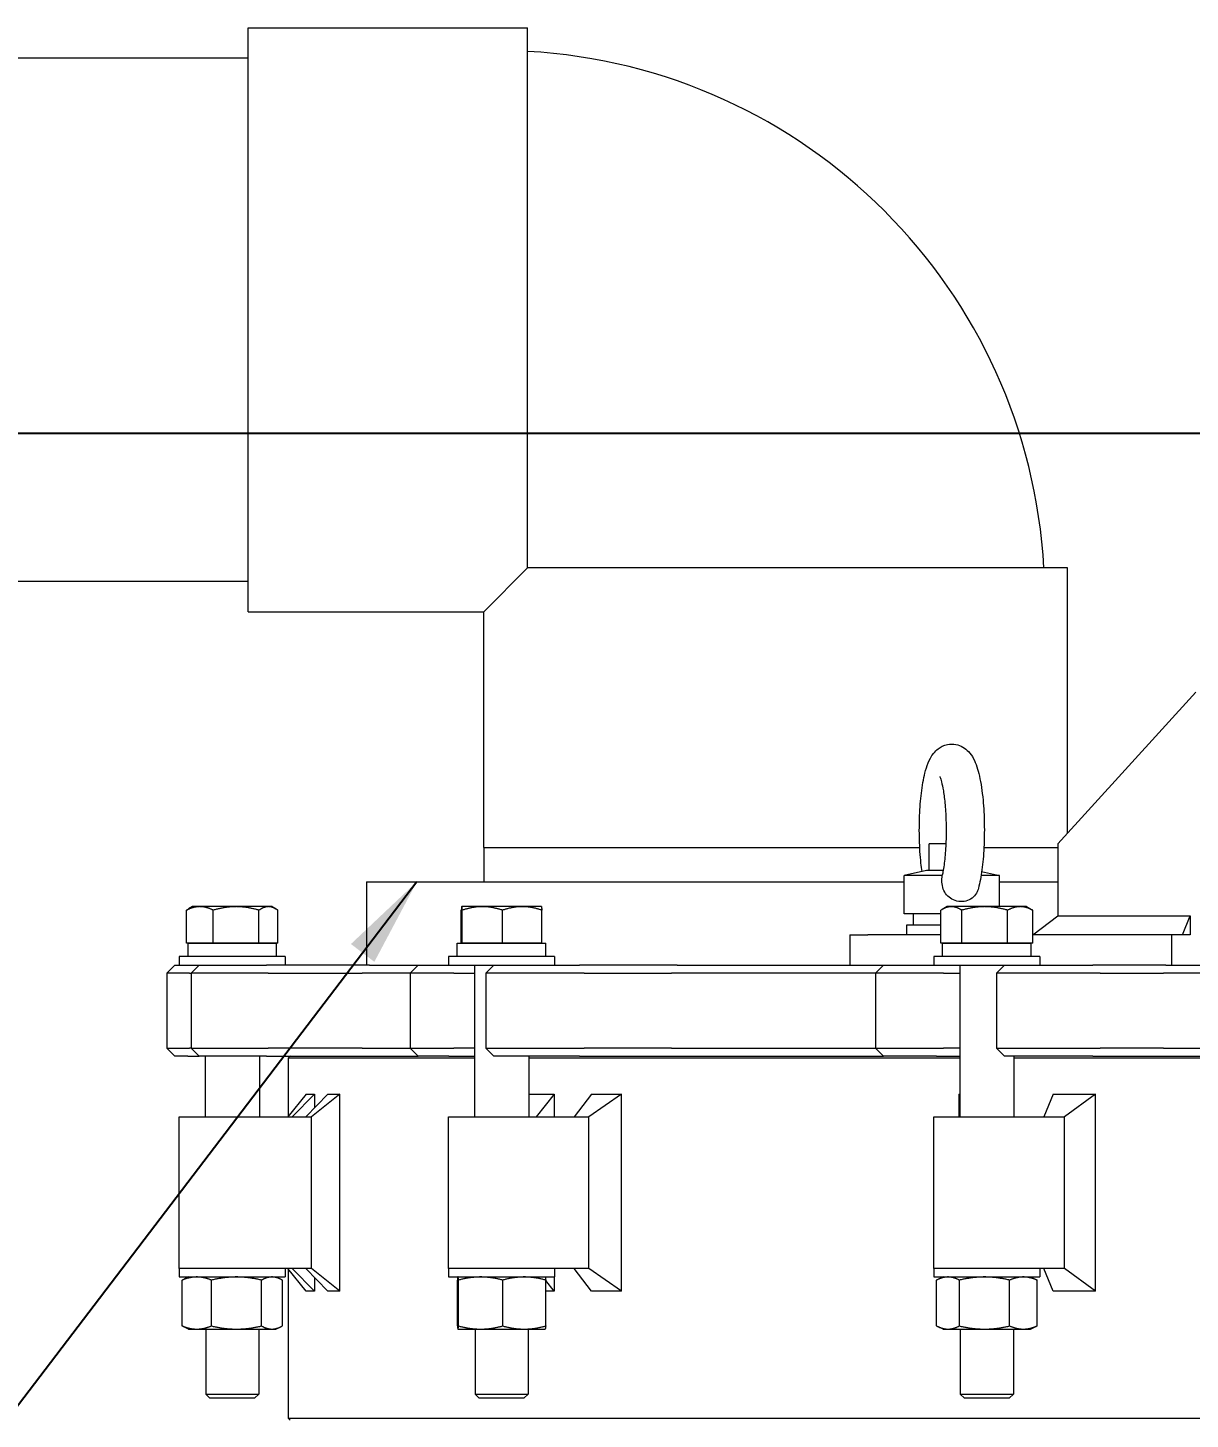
# Model space of a CAD drawing. Header units: inches. Extents: x 19 to 503, y 7 to 322.
# Drawn here: x 361 to 380.17, y 133.51 to 156.44 of the extents above; entities that cross this region are included whole.
import ezdxf

# ---------------------------------------------------------------- set-up
doc = ezdxf.new("R2010")
doc.units = ezdxf.units.IN
doc.header["$LTSCALE"] = 15
doc.header["$MEASUREMENT"] = 0
for name, color, linetype, lineweight in [('Dimension (ANSI)', 7, 'Continuous', 25), ('Symbol (ANSI)', 7, 'Continuous', 25), ('Visible (ANSI)', 7, 'Continuous', 50)]:
    doc.layers.add(name, color=color, linetype=linetype, lineweight=lineweight)
doc.styles.add('MEMCOR Medium', font='arial.ttf')
doc.dimstyles.new('Default (ANSI)', dxfattribs={"dimscale": 15, "dimtxt": 0.15, "dimasz": 0.098425, "dimexe": 0.125, "dimexo": 0.0625, "dimgap": 0.031496, "dimtad": 0, "dimtih": 1, "dimtoh": 1, "dimdec": 4, "dimrnd": 1e-08, "dimzin": 3, "dimdsep": 46, "dimlunit": 5, "dimtxsty": 'MEMCOR Medium', "dimcen": 0.09, "dimdle": 0.393701, "dimclrd": 256, "dimclre": 256, "dimclrt": 256, "dimadec": 0, "dimazin": 1, "dimtfac": 0.8, "dimtofl": 0, "dimtmove": 0, "dimatfit": 3, "dimfxl": 1, "dimfrac": 1, "dimtolj": 1, "dimtzin": 4, "dimlwd": -1, "dimlwe": -1, "dimarcsym": 0})
doc.dimstyles.new('Default (ANSI)$7', dxfattribs={"dimscale": 15, "dimtxt": 0.15, "dimasz": 0.098425, "dimexe": 0.125, "dimexo": 0.0625, "dimgap": 0.031496, "dimtad": 0, "dimtih": 1, "dimtoh": 1, "dimdec": 4, "dimrnd": 1e-08, "dimzin": 3, "dimdsep": 46, "dimlunit": 5, "dimtxsty": 'MEMCOR Medium', "dimcen": 0.09, "dimdle": 0.393701, "dimclrd": 256, "dimclre": 256, "dimclrt": 256, "dimadec": 0, "dimazin": 1, "dimtfac": 0.8, "dimtofl": 0, "dimtmove": 0, "dimatfit": 3, "dimfxl": 1, "dimfrac": 1, "dimtolj": 1, "dimtzin": 4, "dimlwd": -1, "dimlwe": -1, "dimarcsym": 0})

# ---------------------------------------------------------------- blocks, each defined once
blk = doc.blocks.new('*D25')
at = {"layer": 'Defpoints', "color": 0, "transparency": 16777216}
for p in [(386.221, 149.759), (323.798, 58.491), (366.633, 58.491)]:
    blk.add_point(p, dxfattribs=at)
at = {"layer": 'Dimension (ANSI)', "transparency": 16777216}
for p, q in [((385.283, 149.759), (321.923, 149.759)), ((323.798, 148.283), (323.798, 114.595)), ((323.798, 59.968), (323.798, 95.474)), ((365.695, 58.491), (321.923, 58.491))]:
    blk.add_line(p, q, dxfattribs=at)
for points in [[(323.552, 148.283), (324.045, 148.283), (323.798, 149.759)], [(323.552, 59.968), (324.045, 59.968), (323.798, 58.491)]]:
    blk.add_solid(points, dxfattribs=at)
at = {"layer": 'Dimension (ANSI)', "transparency": 16777216, "char_height": 2.25, "attachment_point": 5, "style": 'MEMCOR Medium'}
for s, insert in [('\\A1; \\fArial|b0|i0;\\H2.2500;91{\\H0.8x;\\S1#4;} in', (323.798, 107.33)), ('\\A1;[2318.2 mm]{\\P\\fArial|b0|i0;\\H2.2500;SHIPPING\\P\\fArial|b0|i0;\\H2.2500;HEIGHT\\P\\fArial|b0|i0;\\H2.2500;REF.}', (323.798, 97.769))]:
    blk.add_mtext(s, dxfattribs=dict(at, insert=insert))

msp = doc.modelspace()

# ---------------------------------------------------------------- linework, layer by layer
at = {"layer": 'Visible (ANSI)', "linetype": 'Continuous', "lineweight": 18}
for p, q in [((364.635553, 146.81937), (364.635553, 156.44437)), ((364.635553, 156.44437), (369.245553, 156.44437)), ((369.245553, 147.54187), (369.245553, 156.44437)), ((364.635553, 155.94437), (341.710303, 155.94437)), ((368.523053, 146.81937), (369.245553, 147.54187)), ((378.148053, 147.54187), (369.245553, 147.54187)), ((378.148053, 143.172557), (378.148053, 147.54187)), ((364.635553, 147.31937), (341.710303, 147.31937)), ((364.635553, 146.81937), (368.523053, 146.81937)), ((368.523053, 142.93187), (368.523053, 146.81937)), ((377.98582, 142.99437), (380.261988, 145.49437)), ((368.523053, 142.93187), (375.711594, 142.93187)), ((368.523053, 142.93187), (368.523053, 142.36937)), ((368.523053, 142.93187), (375.711594, 142.93187)), ((376.141528, 142.99437), (375.865384, 142.99437)), ((375.865384, 142.551375), (375.865384, 142.99437)), ((376.769174, 142.93187), (377.98582, 142.93187)), ((376.769174, 142.93187), (377.98582, 142.93187)), ((377.98582, 142.99437), (377.98582, 141.80687)), ((375.825041, 142.551375), (375.452982, 142.472291)), ((376.082957, 142.472291), (375.452982, 142.472291)), ((375.452982, 141.84237), (375.452982, 142.472291)), ((376.096996, 142.551375), (375.825041, 142.551375)), ((377.027785, 142.472291), (376.722474, 142.472291)), ((376.732105, 142.53514), (377.027785, 142.472291)), ((377.027785, 141.957999), (377.027785, 142.472291)), ((366.585553, 142.36937), (375.452982, 142.36937)), ((366.585553, 142.36937), (366.585553, 140.99437)), ((377.027785, 142.36937), (377.98582, 142.36937)), ((363.62023, 141.353999), (363.62023, 141.899407)), ((363.718137, 141.957999), (363.653628, 141.920754)), ((363.840543, 141.957999), (363.718137, 141.957999)), ((364.43781, 141.957999), (363.840543, 141.957999)), ((364.060856, 141.353999), (364.060856, 141.899407)), ((364.971404, 141.957999), (364.43781, 141.957999)), ((364.814763, 141.353999), (364.814763, 141.899407)), ((365.030137, 141.957999), (364.971404, 141.957999)), ((365.030137, 141.957999), (365.094646, 141.920754)), ((365.128044, 141.353999), (365.128044, 141.899407)), ((368.15065, 141.353999), (368.15065, 141.899407)), ((368.158974, 141.957999), (368.158809, 141.957904)), ((368.159138, 141.957999), (368.158974, 141.957999)), ((368.499789, 141.957999), (368.159138, 141.957999)), ((368.167627, 141.353999), (368.167627, 141.899407)), ((369.155624, 141.957999), (368.499789, 141.957999)), ((368.831951, 141.353999), (368.831951, 141.899407)), ((369.470974, 141.957999), (369.155624, 141.957999)), ((369.470974, 141.957999), (369.471138, 141.957904)), ((369.479298, 141.353999), (369.479298, 141.899407)), ((376.06064, 141.84237), (375.452982, 141.84237)), ((375.607884, 141.65437), (375.607884, 141.84237)), ((376.06064, 141.353999), (376.06064, 141.899407)), ((376.161084, 141.957999), (376.080848, 141.911674)), ((376.232577, 141.957999), (376.161084, 141.957999)), ((376.782736, 141.957999), (376.232577, 141.957999)), ((376.404513, 141.353999), (376.404513, 141.899407)), ((377.367243, 141.957999), (376.782736, 141.957999)), ((377.160958, 141.353999), (377.160958, 141.899407)), ((377.473084, 141.957999), (377.367243, 141.957999)), ((377.473084, 141.957999), (377.553321, 141.911674)), ((377.573529, 141.353999), (377.573529, 141.899407)), ((377.573529, 141.495483), (377.98582, 141.80687)), ((377.98582, 141.80687), (380.170942, 141.80687)), ((380.041698, 141.49437), (380.170942, 141.80687)), ((380.170942, 141.80687), (380.170942, 141.49437)), ((376.06064, 141.65437), (375.490384, 141.65437)), ((375.490384, 141.65437), (375.490384, 141.49437)), ((363.840543, 141.353999), (363.62023, 141.353999)), ((363.644637, 141.353995), (365.103637, 141.353995)), ((363.644637, 141.134995), (363.644637, 141.353995)), ((363.718137, 141.353999), (363.718137, 141.353995)), ((364.060856, 141.353999), (363.840543, 141.353999)), ((364.43781, 141.353999), (364.060856, 141.353999)), ((364.814763, 141.353999), (364.43781, 141.353999)), ((364.971404, 141.353999), (364.814763, 141.353999)), ((365.128044, 141.353999), (364.971404, 141.353999)), ((365.030137, 141.353999), (365.030137, 141.353995)), ((365.103637, 141.134995), (365.103637, 141.353995)), ((368.085474, 141.353995), (369.544474, 141.353995)), ((368.085474, 141.134995), (368.085474, 141.353995)), ((368.159138, 141.353999), (368.15065, 141.353999)), ((368.158974, 141.353999), (368.158974, 141.353995)), ((368.167627, 141.353999), (368.159138, 141.353999)), ((368.499789, 141.353999), (368.167627, 141.353999)), ((368.831951, 141.353999), (368.499789, 141.353999)), ((369.155624, 141.353999), (368.831951, 141.353999)), ((369.479298, 141.353999), (369.155624, 141.353999)), ((369.470974, 141.353999), (369.470974, 141.353995)), ((369.544474, 141.134995), (369.544474, 141.353995)), ((374.559977, 141.49437), (374.853186, 141.49437)), ((374.559977, 141.49437), (374.559977, 140.99437)), ((376.06064, 141.49437), (374.853186, 141.49437)), ((376.232577, 141.353999), (376.06064, 141.353999)), ((376.087584, 141.353995), (377.546584, 141.353995)), ((376.087584, 141.134995), (376.087584, 141.353995)), ((376.161084, 141.353999), (376.161084, 141.353995)), ((376.404513, 141.353999), (376.232577, 141.353999)), ((376.782736, 141.353999), (376.404513, 141.353999)), ((377.160958, 141.353999), (376.782736, 141.353999)), ((377.367243, 141.353999), (377.160958, 141.353999)), ((377.573529, 141.353999), (377.367243, 141.353999)), ((377.473084, 141.353999), (377.473084, 141.353995)), ((377.546584, 141.134995), (377.546584, 141.353995)), ((379.860756, 141.49437), (377.573529, 141.49437)), ((380.170942, 141.49437), (379.860756, 141.49437)), ((379.860756, 141.49437), (379.860756, 140.99437)), ((380.170942, 141.49437), (380.041698, 141.49437)), ((365.249137, 141.134995), (363.499137, 141.134995)), ((363.499137, 141.134995), (363.499137, 140.99437)), ((365.249137, 141.134995), (365.249137, 140.99437)), ((369.689974, 141.134995), (367.939974, 141.134995)), ((367.939974, 141.134995), (367.939974, 140.99437)), ((369.689974, 141.134995), (369.689974, 140.99437)), ((377.692084, 141.134995), (375.942084, 141.134995)), ((375.942084, 141.134995), (375.942084, 140.99437)), ((377.692084, 141.134995), (377.692084, 140.99437)), ((363.427756, 140.99437), (363.297756, 140.86437)), ((363.314031, 140.86437), (363.297756, 140.86437)), ((363.297756, 140.86437), (363.297756, 139.62437)), ((363.367102, 140.86437), (363.314031, 140.86437)), ((363.668107, 140.86437), (363.367102, 140.86437)), ((363.427756, 140.99437), (363.441915, 140.99437)), ((363.441915, 140.99437), (363.494697, 140.99437)), ((363.494697, 140.99437), (363.499137, 140.99437)), ((363.499137, 140.99437), (363.826259, 140.99437)), ((363.668107, 140.86437), (363.696259, 140.86437)), ((363.826259, 140.99437), (363.696259, 140.86437)), ((363.704416, 140.86437), (363.696259, 140.86437)), ((363.696259, 140.86437), (363.696259, 139.62437)), ((363.778532, 140.86437), (363.704416, 140.86437)), ((364.965319, 140.86437), (363.778532, 140.86437)), ((363.826259, 140.99437), (363.830174, 140.99437)), ((363.830174, 140.99437), (363.903887, 140.99437)), ((363.903887, 140.99437), (364.936391, 140.99437)), ((365.902188, 140.99437), (364.936391, 140.99437)), ((364.965319, 140.86437), (365.931115, 140.86437)), ((366.636671, 140.99437), (365.902188, 140.99437)), ((365.931115, 140.86437), (366.514039, 140.86437)), ((367.308679, 140.86437), (366.514039, 140.86437)), ((366.636671, 140.99437), (367.438679, 140.99437)), ((367.438679, 140.99437), (367.308679, 140.86437)), ((367.500333, 140.86437), (367.308679, 140.86437)), ((367.308679, 140.86437), (367.308679, 139.62437)), ((367.438679, 140.99437), (367.605418, 140.99437)), ((367.67008, 140.86437), (367.500333, 140.86437)), ((367.605418, 140.99437), (367.77424, 140.99437)), ((368.026261, 140.86437), (367.67008, 140.86437)), ((367.77424, 140.99437), (367.939974, 140.99437)), ((367.939974, 140.99437), (368.685623, 140.99437)), ((368.026261, 140.86437), (368.367474, 140.86437)), ((368.367474, 140.99437), (368.367474, 138.49437)), ((368.685623, 140.99437), (368.555623, 140.86437)), ((368.615213, 140.86437), (368.555623, 140.86437)), ((368.555623, 140.86437), (368.555623, 139.62437)), ((368.801837, 140.86437), (368.615213, 140.86437)), ((368.685623, 140.99437), (368.714226, 140.99437)), ((368.714226, 140.99437), (368.899834, 140.99437)), ((370.179148, 140.86437), (368.801837, 140.86437)), ((368.899834, 140.99437), (370.098094, 140.99437)), ((370.872603, 140.99437), (370.098094, 140.99437)), ((370.179148, 140.86437), (370.953657, 140.86437)), ((371.710129, 140.99437), (370.872603, 140.99437)), ((370.953657, 140.86437), (371.61836, 140.86437)), ((374.981154, 140.86437), (371.61836, 140.86437)), ((371.710129, 140.99437), (375.111154, 140.99437)), ((375.111154, 140.99437), (374.981154, 140.86437)), ((375.50829, 140.86437), (374.981154, 140.86437)), ((374.981154, 140.86437), (374.981154, 139.62437)), ((375.111154, 140.99437), (375.569762, 140.99437)), ((375.761092, 140.86437), (375.50829, 140.86437)), ((375.569762, 140.99437), (375.821188, 140.99437)), ((376.101903, 140.86437), (375.761092, 140.86437)), ((375.821188, 140.99437), (375.984777, 140.99437)), ((375.986008, 140.99437), (375.984777, 140.99437)), ((375.986008, 140.99437), (377.108114, 140.99437)), ((376.101903, 140.86437), (376.369584, 140.86437)), ((376.369584, 140.99437), (376.369584, 138.49437)), ((377.108114, 140.99437), (376.978114, 140.86437)), ((377.12685, 140.86437), (376.978114, 140.86437)), ((376.978114, 140.86437), (376.978114, 139.62437)), ((377.108114, 140.99437), (377.179507, 140.99437)), ((377.389018, 140.86437), (377.12685, 140.86437)), ((377.179507, 140.99437), (377.440248, 140.99437)), ((378.68406, 140.86437), (377.389018, 140.86437)), ((377.440248, 140.99437), (378.566935, 140.99437)), ((378.996754, 140.99437), (378.566935, 140.99437)), ((378.68406, 140.86437), (379.11388, 140.86437)), ((379.77144, 140.99437), (378.996754, 140.99437)), ((379.11388, 140.86437), (379.72871, 140.86437)), ((384.352372, 140.86437), (379.72871, 140.86437)), ((379.77144, 140.99437), (384.367144, 140.99437)), ((363.297756, 139.62437), (363.314031, 139.62437)), ((363.427756, 139.49437), (363.297756, 139.62437)), ((363.314031, 139.62437), (363.367102, 139.62437)), ((363.367102, 139.62437), (363.668107, 139.62437)), ((363.441915, 139.49437), (363.427756, 139.49437)), ((363.494697, 139.49437), (363.441915, 139.49437)), ((363.63918, 139.49437), (363.494697, 139.49437)), ((363.63918, 139.49437), (363.826259, 139.49437)), ((363.696259, 139.62437), (363.668107, 139.62437)), ((363.696259, 139.62437), (363.704416, 139.62437)), ((363.826259, 139.49437), (363.696259, 139.62437)), ((363.704416, 139.62437), (363.778532, 139.62437)), ((363.778532, 139.62437), (364.965319, 139.62437)), ((363.830174, 139.49437), (363.826259, 139.49437)), ((363.903887, 139.49437), (363.830174, 139.49437)), ((364.936391, 139.49437), (363.903887, 139.49437)), ((363.926637, 139.49437), (363.926637, 138.49437)), ((364.821637, 139.49437), (364.821637, 138.49437)), ((364.936391, 139.49437), (365.902188, 139.49437)), ((365.931115, 139.62437), (364.965319, 139.62437)), ((368.367474, 139.46312), (365.296722, 139.46312)), ((365.296722, 139.46312), (365.296722, 138.499431)), ((365.902188, 139.49437), (366.436633, 139.49437)), ((366.514039, 139.62437), (365.931115, 139.62437)), ((366.436633, 139.49437), (367.438679, 139.49437)), ((366.514039, 139.62437), (367.308679, 139.62437)), ((367.308679, 139.62437), (367.500333, 139.62437)), ((367.438679, 139.49437), (367.308679, 139.62437)), ((367.605418, 139.49437), (367.438679, 139.49437)), ((367.500333, 139.62437), (367.67008, 139.62437)), ((367.77424, 139.49437), (367.605418, 139.49437)), ((367.67008, 139.62437), (368.026261, 139.62437)), ((367.945207, 139.49437), (367.77424, 139.49437)), ((367.945207, 139.49437), (368.367474, 139.49437)), ((368.367474, 139.62437), (368.026261, 139.62437)), ((368.555623, 139.62437), (368.615213, 139.62437)), ((368.685623, 139.49437), (368.555623, 139.62437)), ((368.615213, 139.62437), (368.801837, 139.62437)), ((368.714226, 139.49437), (368.685623, 139.49437)), ((368.899834, 139.49437), (368.714226, 139.49437)), ((368.801837, 139.62437), (370.179148, 139.62437)), ((370.098094, 139.49437), (368.899834, 139.49437)), ((369.262474, 139.49437), (369.262474, 138.49437)), ((376.369584, 139.46312), (369.262474, 139.46312)), ((370.098094, 139.49437), (370.872603, 139.49437)), ((370.953657, 139.62437), (370.179148, 139.62437)), ((370.872603, 139.49437), (371.407411, 139.49437)), ((371.61836, 139.62437), (370.953657, 139.62437)), ((371.407411, 139.49437), (375.111154, 139.49437)), ((371.61836, 139.62437), (374.981154, 139.62437)), ((374.981154, 139.62437), (375.50829, 139.62437)), ((375.111154, 139.49437), (374.981154, 139.62437)), ((375.569762, 139.49437), (375.111154, 139.49437)), ((375.50829, 139.62437), (375.761092, 139.62437)), ((375.821188, 139.49437), (375.569762, 139.49437)), ((375.761092, 139.62437), (376.101903, 139.62437)), ((375.984777, 139.49437), (375.821188, 139.49437)), ((375.984777, 139.49437), (376.369584, 139.49437)), ((376.369584, 139.62437), (376.101903, 139.62437)), ((376.978114, 139.62437), (377.12685, 139.62437)), ((377.108114, 139.49437), (376.978114, 139.62437)), ((377.179507, 139.49437), (377.108114, 139.49437)), ((377.12685, 139.62437), (377.389018, 139.62437)), ((377.440248, 139.49437), (377.179507, 139.49437)), ((377.264584, 139.49437), (377.264584, 138.49437)), ((386.348053, 139.46312), (377.264584, 139.46312)), ((377.389018, 139.62437), (378.68406, 139.62437)), ((378.566935, 139.49437), (377.440248, 139.49437)), ((378.566935, 139.49437), (378.996754, 139.49437)), ((379.11388, 139.62437), (378.68406, 139.62437)), ((378.996754, 139.49437), (379.425998, 139.49437)), ((379.72871, 139.62437), (379.11388, 139.62437)), ((379.425998, 139.49437), (384.68689, 139.49437)), ((379.72871, 139.62437), (384.352372, 139.62437)), ((365.593076, 138.869162), (365.292665, 138.49437)), ((365.731857, 138.869162), (365.364613, 138.49437)), ((365.950565, 138.869162), (365.587134, 138.49437)), ((365.593076, 138.869162), (365.731857, 138.869162)), ((366.149285, 138.869162), (365.682077, 138.49437)), ((365.731857, 138.869162), (365.731857, 138.643617)), ((365.950565, 138.869162), (366.149285, 138.869162)), ((366.149285, 135.619578), (366.149285, 138.869162)), ((369.262474, 138.869162), (369.685073, 138.869162)), ((369.685073, 138.869162), (369.386753, 138.49437)), ((369.685073, 138.869162), (369.685073, 138.49437)), ((370.297878, 138.869162), (370.010243, 138.49437)), ((370.794742, 138.869162), (370.253271, 138.49437)), ((370.297878, 138.869162), (370.794742, 138.869162)), ((370.794742, 135.619578), (370.794742, 138.869162)), ((376.357308, 138.869162), (376.357308, 138.49437)), ((376.357308, 138.869162), (376.369584, 138.869162)), ((376.357308, 138.869162), (376.369584, 138.841588)), ((377.912759, 138.869162), (377.757888, 138.49437)), ((377.912759, 138.869162), (378.609355, 138.869162)), ((378.609355, 138.869162), (378.100868, 138.49437)), ((378.609355, 135.619578), (378.609355, 138.869162)), ((363.499137, 138.49437), (364.568843, 138.49437)), ((363.499137, 135.99437), (363.499137, 138.49437)), ((364.568843, 138.49437), (365.682077, 138.49437)), ((365.682077, 135.99437), (365.682077, 138.49437)), ((367.939974, 138.49437), (369.360527, 138.49437)), ((367.939974, 135.99437), (367.939974, 138.49437)), ((369.360527, 138.49437), (370.253271, 138.49437)), ((370.253271, 135.99437), (370.253271, 138.49437)), ((375.942084, 138.49437), (377.605432, 138.49437)), ((375.942084, 135.99437), (375.942084, 138.49437)), ((377.605432, 138.49437), (378.100868, 138.49437)), ((378.100868, 135.99437), (378.100868, 138.49437)), ((364.568843, 135.99437), (363.499137, 135.99437)), ((364.568843, 135.99437), (363.499137, 135.99437)), ((363.499137, 135.99437), (363.499137, 135.853745)), ((363.499137, 135.853745), (365.249137, 135.853745)), ((363.547827, 135.046612), (363.547827, 135.801878)), ((363.655137, 135.853745), (363.584433, 135.820775)), ((364.03077, 135.046612), (364.03077, 135.801878)), ((365.682077, 135.99437), (364.568843, 135.99437)), ((364.857079, 135.046612), (364.857079, 135.801878)), ((365.093137, 135.853745), (365.163842, 135.820775)), ((365.200447, 135.046612), (365.200447, 135.801878)), ((365.249137, 135.99437), (365.249137, 135.853745)), ((365.593076, 135.619578), (365.292665, 135.99437)), ((365.296722, 135.989309), (365.296722, 133.52562)), ((365.731857, 135.619578), (365.364613, 135.99437)), ((365.950565, 135.619578), (365.587134, 135.99437)), ((366.149285, 135.619578), (365.682077, 135.99437)), ((365.731857, 135.845123), (365.731857, 135.619578)), ((369.360527, 135.99437), (367.939974, 135.99437)), ((369.360527, 135.99437), (367.939974, 135.99437)), ((367.939974, 135.99437), (367.939974, 135.853745)), ((367.939974, 135.853745), (369.689974, 135.853745)), ((368.08685, 135.046612), (368.08685, 135.801878)), ((368.095974, 135.853745), (368.095793, 135.853661)), ((368.105458, 135.046612), (368.105458, 135.801878)), ((368.833582, 135.046612), (368.833582, 135.801878)), ((370.253271, 135.99437), (369.360527, 135.99437)), ((369.533974, 135.853745), (369.534154, 135.853661)), ((369.543097, 135.046612), (369.543097, 135.801878)), ((369.685073, 135.619578), (369.543097, 135.797948)), ((369.685073, 135.853745), (369.685073, 135.619578)), ((369.689974, 135.99437), (369.689974, 135.853745)), ((370.297878, 135.619578), (370.010243, 135.99437)), ((370.794742, 135.619578), (370.253271, 135.99437)), ((377.605432, 135.99437), (375.942084, 135.99437)), ((377.605432, 135.99437), (375.942084, 135.99437)), ((375.942084, 135.99437), (375.942084, 135.853745)), ((375.942084, 135.853745), (377.692084, 135.853745)), ((375.987994, 135.046612), (375.987994, 135.801878)), ((376.098084, 135.853745), (376.010142, 135.812737)), ((376.364892, 135.046612), (376.364892, 135.801878)), ((377.193982, 135.046612), (377.193982, 135.801878)), ((377.536084, 135.853745), (377.624027, 135.812737)), ((378.100868, 135.99437), (377.605432, 135.99437)), ((377.646175, 135.046612), (377.646175, 135.801878)), ((377.692084, 135.99437), (377.692084, 135.853745)), ((377.912759, 135.619578), (377.757888, 135.99437)), ((378.609355, 135.619578), (378.100868, 135.99437)), ((365.731857, 135.619578), (365.593076, 135.619578)), ((366.149285, 135.619578), (365.950565, 135.619578)), ((369.685073, 135.619578), (369.543097, 135.619578)), ((370.794742, 135.619578), (370.297878, 135.619578)), ((378.609355, 135.619578), (377.912759, 135.619578)), ((363.655137, 134.994745), (363.584433, 135.027715)), ((363.655137, 134.994745), (363.789299, 134.994745)), ((363.789299, 134.994745), (364.443925, 134.994745)), ((363.936637, 134.994745), (363.936637, 133.92011)), ((364.443925, 134.994745), (365.028763, 134.994745)), ((364.811637, 134.994745), (364.811637, 133.92011)), ((365.028763, 134.994745), (365.093137, 134.994745)), ((365.093137, 134.994745), (365.163842, 135.027715)), ((368.095974, 134.994745), (368.095793, 134.994829)), ((368.095974, 134.994745), (368.096154, 134.994745)), ((368.096154, 134.994745), (368.46952, 134.994745)), ((368.377474, 134.994745), (368.377474, 133.92011)), ((368.46952, 134.994745), (369.188339, 134.994745)), ((369.188339, 134.994745), (369.533974, 134.994745)), ((369.252474, 134.994745), (369.252474, 133.92011)), ((369.533974, 134.994745), (369.534154, 134.994829)), ((376.098084, 134.994745), (376.010142, 135.035753)), ((376.098084, 134.994745), (376.176443, 134.994745)), ((376.176443, 134.994745), (376.779437, 134.994745)), ((376.379584, 134.994745), (376.379584, 133.92011)), ((376.779437, 134.994745), (377.420079, 134.994745)), ((377.254584, 134.994745), (377.254584, 133.92011)), ((377.420079, 134.994745), (377.536084, 134.994745)), ((377.536084, 134.994745), (377.624027, 135.035753)), ((363.936637, 133.92011), (364.811637, 133.92011)), ((364.004798, 133.853995), (363.936637, 133.92011)), ((364.743476, 133.853995), (364.004798, 133.853995)), ((364.743476, 133.853995), (364.811637, 133.92011)), ((368.377474, 133.92011), (369.252474, 133.92011)), ((368.445635, 133.853995), (368.377474, 133.92011)), ((369.184312, 133.853995), (368.445635, 133.853995)), ((369.184312, 133.853995), (369.252474, 133.92011)), ((376.379584, 133.92011), (377.254584, 133.92011)), ((376.447746, 133.853995), (376.379584, 133.92011)), ((377.186423, 133.853995), (376.447746, 133.853995)), ((377.186423, 133.853995), (377.254584, 133.92011)), ((365.296722, 133.52562), (400.195295, 133.52562))]:
    msp.add_line(p, q, dxfattribs=at)
msp.add_arc((368.745553, 147.04187), 9.0275, 3.1750271, 86.8249729, dxfattribs=at)
for points, knots in [([(375.748662, 142.53514), (375.742148, 142.580634), (375.736345, 142.627785), (375.718329, 142.79943), (375.709975, 142.931562), (375.70289, 143.196911), (375.703867, 143.329832), (375.714701, 143.588425), (375.724563, 143.713953), (375.753461, 143.951458), (375.77263, 144.062193), (375.82763, 144.279937), (375.85251, 144.377575), (375.96155, 144.512121), (375.984597, 144.536446), (376.05329, 144.58903), (376.104895, 144.617311), (376.211797, 144.639295), (376.260229, 144.639923), (376.348833, 144.623835), (376.388476, 144.607921), (376.460949, 144.566755), (376.490765, 144.540737), (376.551441, 144.47682), (376.574887, 144.439679), (376.644226, 144.311283), (376.67084, 144.219086), (376.721394, 143.993709), (376.740895, 143.859883), (376.766069, 143.589932), (376.773148, 143.457372), (376.777851, 143.192145), (376.775711, 143.059684), (376.762586, 142.803077), (376.751572, 142.679127), (376.721404, 142.454463), (376.702732, 142.353485), (376.678842, 142.262836)], [4.092359546, 4.092359546, 4.092359546, 4.092359546, 4.230264093, 4.230264093, 4.58004935, 4.58004935, 4.918323436, 4.918323436, 5.257688795, 5.257688795, 5.612091594, 5.612091594, 6.040579747, 6.040579747, 6.13084598, 6.13084598, 6.241964814, 6.241964814, 6.31958666, 6.31958666, 6.396621571, 6.396621571, 6.491398957, 6.491398957, 6.638783215, 6.638783215, 7.012758304, 7.012758304, 7.418752346, 7.418752346, 7.765809187, 7.765809187, 8.103670774, 8.103670774, 8.443949841, 8.443949841, 8.774252338, 8.774252338, 8.774252338, 8.774252338]), ([(376.040126, 144.104242), (376.040126, 144.104242), (376.040131, 144.104233), (376.040399, 144.103749), (376.043729, 144.097306), (376.05395, 144.07114), (376.061831, 144.047232), (376.080253, 143.977274), (376.090972, 143.926523), (376.111851, 143.799565), (376.121659, 143.720363), (376.137226, 143.543083), (376.142654, 143.444007), (376.147534, 143.23917), (376.146838, 143.133305), (376.139218, 142.928654), (376.132303, 142.829847), (376.11364, 142.65306), (376.102011, 142.574432), (376.08722, 142.499191), (376.085179, 142.489278), (376.083122, 142.479733)], [6.625943117, 6.625943117, 6.625943117, 6.625943117, 6.63082296, 6.63082296, 6.757543348, 6.757543348, 6.934101016, 6.934101016, 7.167186165, 7.167186165, 7.441297126, 7.441297126, 7.735756968, 7.735756968, 8.037529333, 8.037529333, 8.338478301, 8.338478301, 8.629349241, 8.629349241, 8.675247858, 8.675247858, 8.675247858, 8.675247858]), ([(376.678844, 142.262834), (376.670661, 142.231772), (376.659533, 142.205095), (376.627603, 142.148741), (376.603015, 142.120363), (376.543079, 142.075347), (376.508606, 142.059415), (376.433825, 142.041363), (376.394199, 142.039473), (376.315432, 142.050045), (376.277007, 142.062353), (376.208037, 142.099819), (376.178038, 142.124046), (376.129842, 142.18142), (376.111961, 142.213034), (376.085893, 142.284564), (376.079053, 142.323494), (376.075371, 142.399491), (376.077795, 142.436222), (376.082957, 142.472291)], [0.541344159, 0.541344159, 0.541344159, 0.541344159, 0.810321089, 0.810321089, 1.202761918, 1.202761918, 1.595585956, 1.595585956, 1.990359356, 1.990359356, 2.383365136, 2.383365136, 2.760847361, 2.760847361, 3.119766305, 3.119766305, 3.506098689, 3.506098689, 3.8615623, 3.8615623, 3.8615623, 3.8615623])]:
    msp.add_open_spline(points, degree=3, knots=knots, dxfattribs=at)
for points in [[(376.082957, 142.472291), (376.082528, 142.474753), (376.082584, 142.477237), (376.083122, 142.479733)], [(365.328007, 139.49437), (365.317572, 139.483951), (365.307144, 139.473535), (365.296722, 139.46312)], [(365.296722, 133.52562), (365.307144, 133.515205), (365.317572, 133.504788), (365.328007, 133.49437)]]:
    msp.add_open_spline(points, degree=3, dxfattribs=at)
for points, weights in [([(363.840543, 141.957999), (363.738296, 141.957999), (363.62023, 141.899407)], [1, 1.0379548493, 1]), ([(363.62023, 141.899407), (363.637347, 141.911355), (363.653628, 141.920754)], [1, 1.00751227663, 1.01205079359]), ([(364.060856, 141.899407), (363.942791, 141.957999), (363.840543, 141.957999)], [1, 1.0379548493, 1]), ([(364.43781, 141.957999), (364.262865, 141.957999), (364.060856, 141.899407)], [1, 1.0379548493, 1]), ([(364.814763, 141.899407), (364.612754, 141.957999), (364.43781, 141.957999)], [1, 1.0379548493, 1]), ([(364.971404, 141.957999), (364.898707, 141.957999), (364.814763, 141.899407)], [1, 1.0379548493, 1]), ([(365.128044, 141.899407), (365.044101, 141.957999), (364.971404, 141.957999)], [1, 1.0379548493, 1]), ([(368.159138, 141.957999), (368.155199, 141.957999), (368.15065, 141.899407)], [1, 1.0379548493, 1]), ([(368.167627, 141.899407), (368.163078, 141.957999), (368.159138, 141.957999)], [1, 1.0379548493, 1]), ([(368.499789, 141.957999), (368.345632, 141.957999), (368.167627, 141.899407)], [1, 1.0379548493, 1]), ([(368.831951, 141.899407), (368.653946, 141.957999), (368.499789, 141.957999)], [1, 1.0379548493, 1]), ([(369.155624, 141.957999), (369.005407, 141.957999), (368.831951, 141.899407)], [1, 1.0379548493, 1]), ([(369.479298, 141.899407), (369.305842, 141.957999), (369.155624, 141.957999)], [1, 1.0379548493, 1]), ([(369.471138, 141.957904), (369.474926, 141.955717), (369.479298, 141.899407)], [1.00294012821, 1.0364229566, 1]), ([(376.232577, 141.957999), (376.152781, 141.957999), (376.06064, 141.899407)], [1, 1.0379548493, 1]), ([(376.404513, 141.899407), (376.312373, 141.957999), (376.232577, 141.957999)], [1, 1.0379548493, 1]), ([(376.782736, 141.957999), (376.607202, 141.957999), (376.404513, 141.899407)], [1, 1.0379548493, 1]), ([(377.160958, 141.899407), (376.958269, 141.957999), (376.782736, 141.957999)], [1, 1.0379548493, 1]), ([(377.367243, 141.957999), (377.271506, 141.957999), (377.160958, 141.899407)], [1, 1.0379548493, 1]), ([(377.573529, 141.899407), (377.462981, 141.957999), (377.367243, 141.957999)], [1, 1.0379548493, 1]), ([(377.553321, 141.911674), (377.563281, 141.905924), (377.573529, 141.899407)], [1.00728829486, 1.00408348025, 1]), ([(363.789299, 135.853745), (363.677231, 135.853745), (363.547827, 135.801878)], [1, 1.0379548493, 1]), ([(363.547827, 135.801878), (363.566588, 135.812454), (363.584433, 135.820775)], [1, 1.00751227663, 1.01205079359]), ([(364.03077, 135.801878), (363.901366, 135.853745), (363.789299, 135.853745)], [1, 1.0379548493, 1]), ([(364.443925, 135.853745), (364.252179, 135.853745), (364.03077, 135.801878)], [1, 1.0379548493, 1]), ([(364.857079, 135.801878), (364.63567, 135.853745), (364.443925, 135.853745)], [1, 1.0379548493, 1]), ([(365.028763, 135.853745), (364.949084, 135.853745), (364.857079, 135.801878)], [1, 1.0379548493, 1]), ([(365.200447, 135.801878), (365.108442, 135.853745), (365.028763, 135.853745)], [1, 1.0379548493, 1]), ([(368.096154, 135.853745), (368.091836, 135.853745), (368.08685, 135.801878)], [1, 1.0379548493, 1]), ([(368.105458, 135.801878), (368.100472, 135.853745), (368.096154, 135.853745)], [1, 1.0379548493, 1]), ([(368.46952, 135.853745), (368.300558, 135.853745), (368.105458, 135.801878)], [1, 1.0379548493, 1]), ([(368.833582, 135.801878), (368.638482, 135.853745), (368.46952, 135.853745)], [1, 1.0379548493, 1]), ([(369.188339, 135.853745), (369.023696, 135.853745), (368.833582, 135.801878)], [1, 1.0379548493, 1]), ([(369.543097, 135.801878), (369.352983, 135.853745), (369.188339, 135.853745)], [1, 1.0379548493, 1]), ([(369.534154, 135.853661), (369.538305, 135.851725), (369.543097, 135.801878)], [1.00294012821, 1.0364229566, 1]), ([(376.176443, 135.853745), (376.088983, 135.853745), (375.987994, 135.801878)], [1, 1.0379548493, 1]), ([(376.364892, 135.801878), (376.263902, 135.853745), (376.176443, 135.853745)], [1, 1.0379548493, 1]), ([(376.779437, 135.853745), (376.587046, 135.853745), (376.364892, 135.801878)], [1, 1.0379548493, 1]), ([(377.193982, 135.801878), (376.971828, 135.853745), (376.779437, 135.853745)], [1, 1.0379548493, 1]), ([(377.420079, 135.853745), (377.315147, 135.853745), (377.193982, 135.801878)], [1, 1.0379548493, 1]), ([(377.646175, 135.801878), (377.525011, 135.853745), (377.420079, 135.853745)], [1, 1.0379548493, 1]), ([(377.624027, 135.812737), (377.634943, 135.807646), (377.646175, 135.801878)], [1.00728829486, 1.00408348025, 1]), ([(363.584433, 135.027715), (363.566588, 135.036036), (363.547827, 135.046612)], [1.01205079359, 1.00751227663, 1]), ([(363.547827, 135.046612), (363.677231, 134.994745), (363.789299, 134.994745)], [1, 1.0379548493, 1]), ([(363.789299, 134.994745), (363.901366, 134.994745), (364.03077, 135.046612)], [1, 1.0379548493, 1]), ([(364.03077, 135.046612), (364.252179, 134.994745), (364.443925, 134.994745)], [1, 1.0379548493, 1]), ([(364.443925, 134.994745), (364.63567, 134.994745), (364.857079, 135.046612)], [1, 1.0379548493, 1]), ([(364.857079, 135.046612), (364.949084, 134.994745), (365.028763, 134.994745)], [1, 1.0379548493, 1]), ([(365.028763, 134.994745), (365.108442, 134.994745), (365.200447, 135.046612)], [1, 1.0379548493, 1]), ([(368.08685, 135.046612), (368.091836, 134.994745), (368.096154, 134.994745)], [1, 1.0379548493, 1]), ([(368.096154, 134.994745), (368.100472, 134.994745), (368.105458, 135.046612)], [1, 1.0379548493, 1]), ([(368.105458, 135.046612), (368.300558, 134.994745), (368.46952, 134.994745)], [1, 1.0379548493, 1]), ([(368.46952, 134.994745), (368.638482, 134.994745), (368.833582, 135.046612)], [1, 1.0379548493, 1]), ([(368.833582, 135.046612), (369.023696, 134.994745), (369.188339, 134.994745)], [1, 1.0379548493, 1]), ([(369.188339, 134.994745), (369.352983, 134.994745), (369.543097, 135.046612)], [1, 1.0379548493, 1]), ([(369.543097, 135.046612), (369.538305, 134.996765), (369.534154, 134.994829)], [1, 1.0364229566, 1.00294012821]), ([(375.987994, 135.046612), (376.088983, 134.994745), (376.176443, 134.994745)], [1, 1.0379548493, 1]), ([(376.176443, 134.994745), (376.263902, 134.994745), (376.364892, 135.046612)], [1, 1.0379548493, 1]), ([(376.364892, 135.046612), (376.587046, 134.994745), (376.779437, 134.994745)], [1, 1.0379548493, 1]), ([(376.779437, 134.994745), (376.971828, 134.994745), (377.193982, 135.046612)], [1, 1.0379548493, 1]), ([(377.193982, 135.046612), (377.315147, 134.994745), (377.420079, 134.994745)], [1, 1.0379548493, 1]), ([(377.420079, 134.994745), (377.525011, 134.994745), (377.646175, 135.046612)], [1, 1.0379548493, 1]), ([(377.646175, 135.046612), (377.634943, 135.040844), (377.624027, 135.035753)], [1, 1.00408348025, 1.00728829486])]:
    msp.add_rational_spline(points, weights, degree=2, dxfattribs=at)

# ---------------------------------------------------------------- dimensions: what is measured, and where the dimension line sits
at = {"layer": 'Dimension (ANSI)'}
dim = msp.add_linear_dim(base=(323.79848, 58.49137), p1=(386.220553, 149.75937), p2=(366.632903, 58.49137), angle=90, text=' \\fArial|b0|i0;\\H2.2500;<> in\\X[2318.2 mm]{\\P\\fArial|b0|i0;\\H2.2500;SHIPPING\\P\\fArial|b0|i0;\\H2.2500;HEIGHT\\P\\fArial|b0|i0;\\H2.2500;REF.}', dimstyle='Default (ANSI)', override={"dimgap": 0.031496, "dimdec": 4, "dimpost": '', "dimtol": 0, "dimlim": 0, "dimtp": 0, "dimtm": 0, "dimtdec": 2, "dimatfit": 1}, dxfattribs=at)
dim.commit()
dim.dimension.update_dxf_attribs({"geometry": '*D25', "text_midpoint": (323.79848, 105.034321), "dimtype": 160})

# ---------------------------------------------------------------- leaders
at = {"layer": 'Symbol (ANSI)', "annotation_type": 0, "has_hookline": 1, "hookline_direction": 1, "text_width": 20.715042}
msp.add_leader([(367.419297, 142.36937), (358.636115, 130.847036), (357.159737, 130.847036)], dimstyle='Default (ANSI)$7', override={"dimtad": 0}, dxfattribs=at)

doc.saveas('drawing.dxf')
